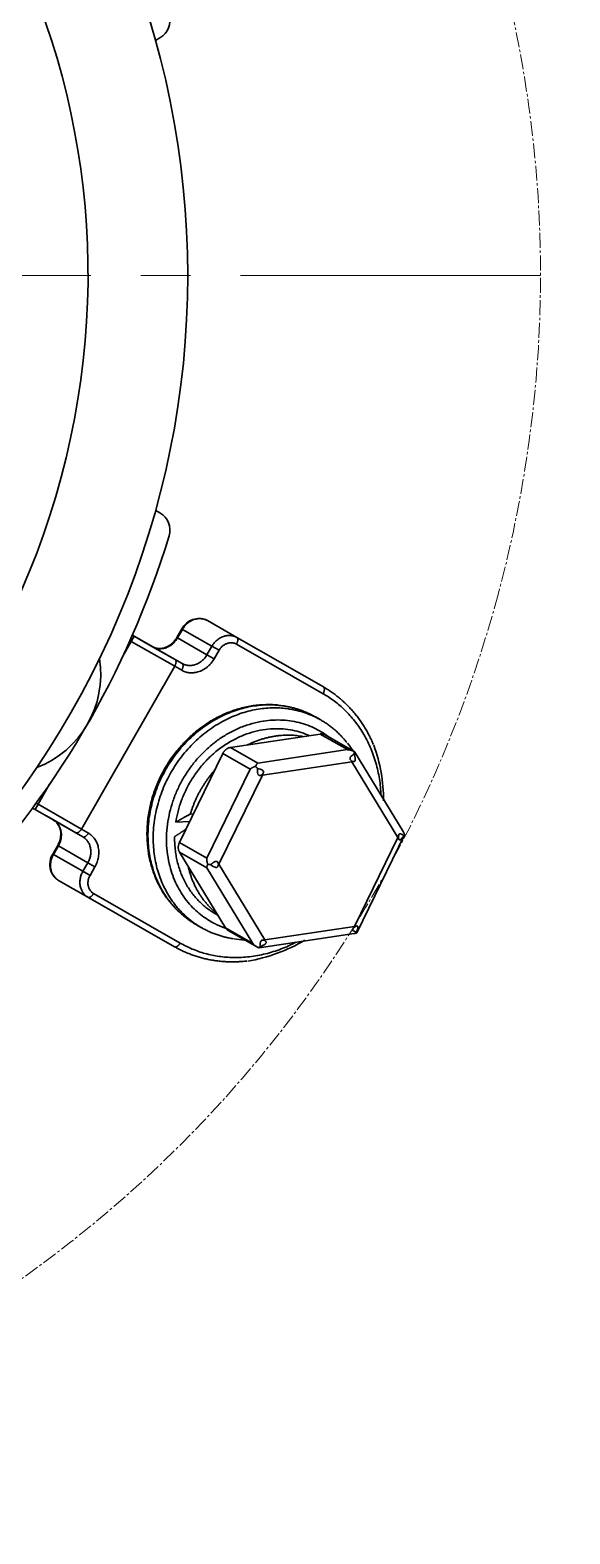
# Model space of a CAD drawing. Header units: millimetres. Extents: x -185079 to -2648, y 85916 to 249201.
# Drawn here: x -53762.3 to -53735.3, y 133746 to 133821.3 of the extents above; entities that cross this region are included whole.
import ezdxf

# ---------------------------------------------------------------- set-up
doc = ezdxf.new("R2010")
doc.units = ezdxf.units.MM
doc.linetypes.add('CENTER2', pattern=[1.125, 0.75, -0.125, 0.125, -0.125])
doc.layers.add('1', color=4, linetype='Continuous')
doc.layers.add('Default', color=7, linetype='Continuous')
doc.layers.add('图层3', color=7, linetype='Continuous', lineweight=35)

msp = doc.modelspace()

# ---------------------------------------------------------------- linework, layer by layer
at = {"layer": '1', "color": 3, "lineweight": -3, "ltscale": 2, "extrusion": (-0.004685415688226648, -0.01745240643729063, 0.9998367168639968), "elevation": 1.311263986281119e-08}
msp.add_lwpolyline([(-89340.74435583597, 116693.2017122206), (-79605.60479144276, 119307.2036772036), (-77739.80294518075, 112358.532017356), (-87474.94250957393, 109744.530052373)], close=True, dxfattribs=at)
at = {"layer": '1', "lineweight": -3, "ltscale": 2, "extrusion": (-0.004685415688226648, -0.01745240643729063, 0.9998367168639968), "elevation": 1.311264075806094e-08}
msp.add_lwpolyline([(-87231.2481748564, 109916.2399077064), (-77857.25883072625, 112433.2686984296), (-79666.37327405855, 119170.8235395233), (-89040.36261818874, 116653.7947488001), (-87231.2481748564, 109916.2399077064)], dxfattribs=at)
at = {"layer": 'Default', "color": 1, "linetype": 'CENTER2', "lineweight": 13, "ltscale": 20}
msp.add_line((-53736.76863367204, 133808.9968666206, 2541.687388176155), (-53860.0422157889, 133808.9968666205, 2541.109705874783), dxfattribs=at)
at = {"layer": 'Default', "color": 7, "linetype": 'CENTER2', "lineweight": 13, "extrusion": (-0.004685415688226631, -0.01745240643729066, 0.9998367168639968)}
msp.add_circle((-86653.41111304305, 115310.6741427744, 457.7624739970715), 61.63746783566021, dxfattribs=at)
at = {"layer": '图层3', "extrusion": (-0.004685415688226631, -0.01745240643729066, 0.9998367168639968)}
for p, q in [((-53755.8080839239, 133820.8905002798, 2541.805772296017), (-53756.02085474133, 133820.7676685521, 2541.802631154161)), ((-53756.01892911599, 133797.226064689, 2541.391715442106), (-53755.80613820411, 133797.1032329613, 2541.390568559481)), ((-53753.43218942251, 133791.7034098715, 2541.307438015276), (-53751.9571801066, 133790.8589914161, 2541.299610634899)), ((-53757.65749718966, 133789.9255586617, 2541.25660460984), (-53757.23899360634, 133790.6564539516, 2541.271323758146)), ((-53757.23899360634, 133790.6564539516, 2541.271323758146), (-53757.3062624248, 133790.6946454813, 2541.271675167247)), ((-53757.23878267313, 133790.6563336661, 2541.271322647003), (-53757.23899380795, 133790.6564535967, 2541.271323751007)), ((-53757.23899360634, 133790.6564539516, 2541.271323758146), (-53757.09091095125, 133790.9172316946, 2541.276569642667)), ((-53757.23878267582, 133790.6563336676, 2541.271322647017), (-53757.08997805904, 133790.9167020498, 2541.276564769282)), ((-53755.06897309489, 133789.4162149861, 2541.259844177367), (-53757.23878267313, 133790.6563336661, 2541.271322647003)), ((-53757.18455413628, 133790.9703971421, 2541.277058830293), (-53757.09091095125, 133790.9172316946, 2541.276569642667)), ((-53757.09091095125, 133790.9172316946, 2541.276569642667), (-53757.08997805906, 133790.9167020498, 2541.276564769282)), ((-53757.08997805904, 133790.9167020498, 2541.276564769282), (-53755.05025493292, 133789.7510540162, 2541.265776595245)), ((-53756.52565391105, 133790.5956937342, 2541.27360601179), (-53757.08997805904, 133790.9167020498, 2541.276564769282)), ((-53756.52511561439, 133790.595387531, 2541.27360318949), (-53756.52565391105, 133790.5956937342, 2541.27360601179)), ((-53755.05010629847, 133789.7509690755, 2541.265775809112), (-53756.52511561439, 133790.595387531, 2541.27360318949)), ((-53756.17333913119, 133790.3956682012, 2541.271765525567), (-53756.52511561439, 133790.595387531, 2541.27360318949)), ((-53754.71518757218, 133791.2860541204, 2541.294140602177), (-53754.96241687205, 133790.8542806828, 2541.285445324824)), ((-53754.92754385249, 133790.8343164555, 2541.28526026539), (-53754.96241687205, 133790.8542806828, 2541.285445324824)), ((-53754.68031455262, 133791.266089893, 2541.293955542743), (-53754.92754385249, 133790.8343164555, 2541.28526026539)), ((-53754.92754385249, 133790.8343164555, 2541.28526026539), (-53753.45253453656, 133789.9898980001, 2541.277432885012)), ((-53754.68031455262, 133791.266089893, 2541.293955542743), (-53754.71518757218, 133791.2860541204, 2541.294140602177)), ((-53753.2053052367, 133790.4216714376, 2541.286128162365), (-53754.68031455262, 133791.266089893, 2541.293955542743)), ((-53751.9571801066, 133790.8589914161, 2541.299610634899), (-53747.62309036295, 133788.3777966686, 2541.276611072355)), ((-53754.69832981527, 133789.5512497458, 2541.263938145189), (-53756.17333913119, 133790.3956682012, 2541.271765525567)), ((-53753.45253453656, 133789.9898980001, 2541.277432885012), (-53753.2053052367, 133790.4216714376, 2541.286128162365)), ((-53753.09696391367, 133789.7863396951, 2541.275545990817), (-53753.45253453656, 133789.9898980001, 2541.277432885012)), ((-53752.84973461382, 133790.2181131326, 2541.28424126817), (-53753.2053052367, 133790.4216714376, 2541.286128162365)), ((-53752.84973461382, 133790.2181131326, 2541.28424126817), (-53753.09696391367, 133789.7863396951, 2541.275545990817)), ((-53747.6419572791, 133788.0430423701, 2541.270679436399), (-53751.97604702273, 133790.5242371175, 2541.293678998943)), ((-53755.06897309489, 133789.4162149861, 2541.259844177367), (-53759.73892815688, 133781.2603752399, 2541.09559764788)), ((-53755.0682742592, 133789.4158162943, 2541.259840492969), (-53755.06897309489, 133789.4162149861, 2541.259844177367)), ((-53754.716497776, 133789.2160969645, 2541.258002829047), (-53755.0682742592, 133789.4158162943, 2541.259840492969)), ((-53755.05025493292, 133789.7510540162, 2541.265776595245), (-53755.05010629847, 133789.7509690755, 2541.265775809112)), ((-53755.05010629847, 133789.7509690755, 2541.265775809112), (-53754.69832981527, 133789.5512497458, 2541.263938145189)), ((-53747.76080757062, 133786.7288610129, 2541.247183109647), (-53748.02110333226, 133786.8778760345, 2541.248564412067)), ((-53752.27085100154, 133785.3486704222, 2541.201956649534), (-53747.79236814328, 133786.0217448418, 2541.234692316892)), ((-53752.27085100154, 133785.3486704222, 2541.201956649534), (-53750.90429825296, 133784.5663415591, 2541.194704811831)), ((-53746.4258153947, 133785.2394159786, 2541.227440479189), (-53747.79236814328, 133786.0217448418, 2541.234692316892)), ((-53746.07634444832, 133785.1401360486, 2541.227345206597), (-53747.53658330719, 133785.9760986615, 2541.235094205106)), ((-53754.83239371455, 133780.5848906295, 2541.106799798491), (-53752.65711879174, 133785.0503644515, 2541.194939521547)), ((-53751.29056604318, 133784.2680355883, 2541.187687683844), (-53752.65711879174, 133785.0503644515, 2541.194939521547)), ((-53750.90429825296, 133784.5663415591, 2541.194704811831), (-53746.4258153947, 133785.2394159786, 2541.227440479189)), ((-53746.20147541886, 133784.6358459675, 2541.217956307478), (-53750.67995827712, 133783.962771548, 2541.185220640119)), ((-53743.8982674834, 133780.8434465651, 2541.162552251781), (-53746.20147541886, 133784.6358459675, 2541.217956307478)), ((-53743.63187383382, 133781.134760491, 2541.168885579927), (-53746.04714799669, 133785.1116850886, 2541.226985407643)), ((-53753.46584096597, 133779.8025617664, 2541.099547960788), (-53751.29056604318, 133784.2680355883, 2541.187687683844)), ((-53750.67995827712, 133783.962771548, 2541.185220640119), (-53752.85523319992, 133779.497297726, 2541.097080917064)), ((-53761.90717033931, 133782.5037199669, 2541.107139774095), (-53761.32832987302, 133783.5146354937, 2541.127498115118)), ((-53762.05711496627, 133782.244008172, 2541.101903770435), (-53762.18160322778, 133782.3158679526, 2541.102574726834)), ((-53762.05711496627, 133782.244008172, 2541.101903770435), (-53761.90717034057, 133782.5037199676, 2541.107139774102)), ((-53762.05618588661, 133782.2434718687, 2541.101898762959), (-53761.90696040585, 133782.5035979435, 2541.10713862793)), ((-53762.00349792825, 133782.5593242463, 2541.107658952555), (-53761.90717033931, 133782.5037199669, 2541.107139774095)), ((-53761.90717013532, 133782.5037203204, 2541.107139781221), (-53761.9069598117, 133782.5035989731, 2541.107138648686)), ((-53761.90696040585, 133782.5035979435, 2541.10713862793), (-53759.73892815688, 133781.2603752399, 2541.09559764788)), ((-53762.05618588661, 133782.2434718687, 2541.101898762959), (-53762.05711496627, 133782.244008172, 2541.101903770435)), ((-53760.01823921992, 133781.0747213388, 2541.091048109242), (-53762.05618588661, 133782.2434718687, 2541.101898762959)), ((-53762.05618588661, 133782.2434718687, 2541.101898762959), (-53761.49363663474, 133781.9193637871, 2541.09887758077)), ((-53761.49363663474, 133781.9193637871, 2541.09887758077), (-53761.49310003085, 133781.9190546275, 2541.098874698933)), ((-53760.01809071493, 133781.0746361721, 2541.091047318556), (-53761.49310003085, 133781.9190546275, 2541.098874698933)), ((-53761.49310003085, 133781.9190546275, 2541.098874698933), (-53761.14276118569, 133781.7168245358, 2541.096986471985)), ((-53761.14276118569, 133781.7168245358, 2541.096986471985), (-53759.66775186977, 133780.8724060804, 2541.089159091608)), ((-53755.01053216325, 133781.605560861, 2541.123781070282), (-53754.32142857525, 133781.6338161835, 2541.127503538233)), ((-53754.13360697911, 133782.0193823536, 2541.135113860631), (-53754.28313320282, 133782.013251328, 2541.134306135079)), ((-53760.01809071493, 133781.0746361721, 2541.091047318556), (-53760.01823921992, 133781.0747213388, 2541.091048109242)), ((-53759.66775186977, 133780.8724060804, 2541.089159091608), (-53760.01809071493, 133781.0746361721, 2541.091047318556)), ((-53759.73892815688, 133781.2603752399, 2541.09559764788), (-53759.73823051144, 133781.2599744694, 2541.095593921621)), ((-53759.73823051144, 133781.2599744694, 2541.095593921621), (-53759.38789166627, 133781.0577443777, 2541.093705694673)), ((-53746.0735424062, 133776.3779727431, 2541.074412528725), (-53743.8982674834, 133780.8434465651, 2541.162552251781)), ((-53745.95015694363, 133776.059257904, 2541.069427486023), (-53743.55664462203, 133780.9727364269, 2541.166409946008)), ((-53760.92526614061, 133780.4404667554, 2541.07572654055), (-53761.17249544047, 133780.0086933179, 2541.067031263197)), ((-53760.89039312104, 133780.4205025281, 2541.075541481116), (-53761.13762242091, 133779.9887290906, 2541.066846203764)), ((-53760.92525718185, 133780.4404616267, 2541.075726493009), (-53760.89039312104, 133780.4205025281, 2541.075541481116)), ((-53759.41538380513, 133779.5760840726, 2541.067714100739), (-53760.89039312104, 133780.4205025281, 2541.075541481116)), ((-53754.83239371455, 133780.5848906295, 2541.106799798491), (-53753.46584096597, 133779.8025617664, 2541.099547960788)), ((-53752.52175893794, 133776.3131004006, 2541.043062656432), (-53754.82496687339, 133780.105499803, 2541.09846671213)), ((-53753.45841412482, 133779.3231709399, 2541.091214874427), (-53754.82496687339, 133780.105499803, 2541.09846671213)), ((-53761.17249544047, 133780.0086933179, 2541.067031263197), (-53761.13762242091, 133779.9887290906, 2541.066846203764)), ((-53761.13762242091, 133779.9887290906, 2541.066846203764), (-53759.66261310499, 133779.1443106351, 2541.059018823386)), ((-53759.66261310499, 133779.1443106351, 2541.059018823386), (-53759.41538380513, 133779.5760840726, 2541.067714100739)), ((-53759.41538380513, 133779.5760840726, 2541.067714100739), (-53759.05981318224, 133779.3725257677, 2541.065827206543)), ((-53759.05981318224, 133779.3725257677, 2541.065827206543), (-53759.3070424821, 133778.9407523301, 2541.05713192919)), ((-53751.15520618936, 133775.5307715375, 2541.035810818729), (-53753.45841412482, 133779.3231709399, 2541.091214874427)), ((-53752.85523319992, 133779.497297726, 2541.097080917064), (-53750.55202526446, 133775.7048983236, 2541.041676861367)), ((-53759.40791995462, 133777.8466520286, 2541.037561397615), (-53760.88292927053, 133778.6910704841, 2541.045388777992)), ((-53759.66261310499, 133779.1443106351, 2541.059018823386), (-53759.3070424821, 133778.9407523301, 2541.05713192919)), ((-53755.07383021098, 133775.3654572812, 2541.014561835071), (-53759.40791995462, 133777.8466520286, 2541.037561397615)), ((-53759.12875727684, 133778.0323913056, 2541.042111731151), (-53754.79466753321, 133775.5511965581, 2541.019112168607)), ((-53753.98169521067, 133776.4680045245, 2541.03892502224), (-53753.72139944904, 133776.318989503, 2541.03754371982)), ((-53753.03260612397, 133777.0189251462, 2541.052989086165), (-53752.90661817349, 133776.9467991268, 2541.052320510312)), ((-53752.52175893794, 133776.3131004006, 2541.043062656432), (-53751.15520618936, 133775.5307715375, 2541.035810818729)), ((-53750.55202526446, 133775.7048983236, 2541.041676861367), (-53746.0735424062, 133776.3779727431, 2541.074412528725)), ((-53752.38384914266, 133776.1776617251, 2541.041344809843), (-53750.9236102838, 133775.3416991122, 2541.033595811334)), ((-53750.83427464483, 133775.3138209282, 2541.033527833441), (-53746.07643168653, 133776.0288805788, 2541.068305495734))]:
    msp.add_line(p, q, dxfattribs=at)
msp.add_circle((-86653.41111304305, 115310.6741427744, 457.7624739970715), 38.99160719999999, dxfattribs=at)
for centre, radius, start, end in [((-86653.41111304305, 115310.6741427744, 457.7624739970715), 43.99053119999999, 329.507595277801, 60.55257090599214), ((-86616.06177042302, 115333.9162046689, 457.7624739970715), 0.9997847999998849, 315.0300830928002, 31.89352430405083), ((-86609.4431004491, 115309.2667679854, 457.7624739970715), 0.9997847999998885, 358.1666418780884, 75.03008309177068), ((-86653.41111304305, 115310.6741427744, 457.7624739970715), 44.99031600000001, 330.8810785830602, 358.1666418788122), ((-86605.6881115956, 115304.6967317059, 457.762473997072), 0.9558588618540407, 78.1595266843461, 167.9436343248383), ((-86614.7769654681, 115300.3438922804, 457.7624739970715), 4.998923999999962, 306.0623273416519, 23.99783884207228), ((-86602.48163096048, 115297.0851902077, 457.7624739970715), 8.13160669646279, 15.12242422976114, 35.08272070324915), ((-86597.98732333625, 115300.9339447783, 457.7624739970715), 1.335577787626161, 349.057291661841, 350.3053064541153), ((-86609.0247980997, 115292.0406932521, 457.762473997072), 0.9548527799923412, 162.4662120223686, 252.370668091919), ((-86600.46029793622, 115294.8535138423, 457.762473997072), 4.293945316268812, 275.1813122813034, 282.2955351481324), ((-86602.48163096048, 115297.0851902077, 457.7624739970715), 8.13160669646279, 294.4094838874418, 316.0088240296757)]:
    msp.add_arc(centre, radius, start, end, dxfattribs=at)
at = {"layer": '图层3'}
for points, weights in [([(-53753.43218942251, 133791.7034098715, 2541.307438015276), (-53754.18359856275, 133792.1335791855, 2541.311425491895), (-53754.68031455263, 133791.266089893, 2541.293955542743)], [1, 0.7071067811864479, 1]), ([(-53756.17333913119, 133790.3956682012, 2541.271765525567), (-53755.42272365409, 133789.9695100379, 2541.267844345364), (-53754.92754385249, 133790.8343164555, 2541.28526026539)], [1, 0.7082010561002636, 1]), ([(-53751.9571801066, 133790.8589914161, 2541.299610634898), (-53752.70858924683, 133791.2891607301, 2541.303598111518), (-53753.2053052367, 133790.4216714376, 2541.286128162365)], [1, 0.7071067811866183, 1]), ([(-53751.97604702274, 133790.5242371175, 2541.293678998943), (-53752.5020334209, 133790.8253556374, 2541.296470232576), (-53752.84973461382, 133790.2181131326, 2541.28424126817)], [1, 0.7071067811864582, 1]), ([(-53751.97604702274, 133790.5242371175, 2541.293678998943), (-53751.82703222578, 133790.7844839053, 2541.298919983689), (-53751.9571801066, 133790.8589914161, 2541.299610634898)], [1, 0.7071067811863755, 1]), ([(-53754.69832981528, 133789.5512497458, 2541.263938145189), (-53753.94771433817, 133789.1250915825, 2541.260016964986), (-53753.45253453656, 133789.9898980001, 2541.277432885012)], [1, 0.7082010560985746, 1]), ([(-53755.06897309488, 133789.4162149861, 2541.259844177367), (-53754.92010717712, 133789.6765465864, 2541.265085944863), (-53755.05025493285, 133789.7510540161, 2541.265776595244)], [1, 0.7071071324126434, 1]), ([(-53755.06827425919, 133789.4158162943, 2541.259840492969), (-53754.91995841766, 133789.6764615648, 2541.265085157901), (-53755.05010629846, 133789.7509690755, 2541.265775809112)], [1, 0.7071067812098546, 1]), ([(-53754.716497776, 133789.2160969645, 2541.258002829047), (-53753.74069765575, 133788.6620913522, 2541.252905294783), (-53753.09696391367, 133789.7863396951, 2541.275545990817)], [1, 0.7082010560997261, 1]), ([(-53754.716497776, 133789.2160969645, 2541.258002829047), (-53754.56818193445, 133789.476742235, 2541.26324749398), (-53754.69832981528, 133789.5512497458, 2541.263938145189)], [1, 0.7071067811802247, 1]), ([(-53747.64195727911, 133788.0430423701, 2541.270679436399), (-53747.49294248215, 133788.3032891578, 2541.275920421145), (-53747.62309036296, 133788.3777966686, 2541.276611072355)], [1, 0.707106781186327, 1]), ([(-53745.12134810113, 133785.4921942482, 2541.23796575841), (-53745.91517410854, 133787.4000428402, 2541.267547732868), (-53747.62309036296, 133788.3777966686, 2541.276611072355)], [1, 0.9570164761149803, 1]), ([(-53744.73908450544, 133782.957863401, 2541.195519719544), (-53744.88296334058, 133786.463563939, 2541.256038379706), (-53747.64195727911, 133788.0430423701, 2541.270679436399)], [1, 0.8908474803153432, 1]), ([(-53749.66336550366, 133787.436306408, 2541.250616019963), (-53753.3874234351, 133787.9572947399, 2541.242258395965), (-53755.50849972562, 133784.2563204535, 2541.167717193057)], [1, 0.8149168024739611, 1]), ([(-53749.3735801253, 133787.2830713415, 2541.249299249254), (-53753.12140299318, 133787.8314232961, 2541.241307897522), (-53755.2534422228, 133784.0981492622, 2541.166151519916)], [1, 0.8127683339206092, 1]), ([(-53748.02110333226, 133786.8778760345, 2541.248564412067), (-53748.78090962064, 133787.312852577, 2541.252596449538), (-53749.66336550366, 133787.436306408, 2541.250616019963)], [1, 0.9860944725923496, 1]), ([(-53747.76080757062, 133786.7288610129, 2541.247183109647), (-53748.50755449419, 133787.156361285, 2541.251145845444), (-53749.3735801253, 133787.2830713415, 2541.249299249254)], [1, 0.9865588631331683, 1]), ([(-53748.32907231448, 133785.9410831847, 2541.230769254155), (-53753.95082649232, 133788.4993417855, 2541.249079757604), (-53755.01053216325, 133781.605560861, 2541.123781070282)], [1, 0.5782088800009519, 1]), ([(-53747.30289867074, 133785.8423180693, 2541.233854119015), (-53751.30719105675, 133788.9668650121, 2541.269629049269), (-53754.4800528255, 133784.056253726, 2541.169044465175)], [1, 0.6848898758894609, 1]), ([(-53746.44544472267, 133785.5924854619, 2541.233511411031), (-53746.99935051849, 133786.2929394354, 2541.243142312125), (-53747.76080757062, 133786.7288610129, 2541.247183109647)], [1, 0.9860352455134763, 1]), ([(-53752.27085100154, 133785.3486704223, 2541.201956649534), (-53752.5308384754, 133785.3095967172, 2541.200056259663), (-53752.65711879174, 133785.0503644515, 2541.194939521547)], [1, 0.8660254037849274, 1]), ([(-53748.63618871685, 133785.894926439, 2541.228524373309), (-53750.03902839252, 133786.164080713, 2541.226648569781), (-53751.42703042797, 133785.475488825, 2541.208124593116)], [1, 0.9517704932680338, 1]), ([(-53747.53658330719, 133785.9760986615, 2541.235094205106), (-53747.6529243007, 133786.0427019575, 2541.23571158779), (-53747.79236814328, 133786.0217448418, 2541.234692316892)], [1, 0.9552489088644792, 1]), ([(-53750.90429825296, 133784.5663415591, 2541.194704811831), (-53750.96683716022, 133784.5149336773, 2541.193514405432), (-53751.0200024346, 133784.4061869532, 2541.19136706137)], [1, 0.9659258262882168, 1]), ([(-53746.09120806229, 133785.1469390151, 2541.227394300539), (-53746.2470330889, 133785.224276436, 2541.228014020807), (-53746.4258153947, 133785.2394159786, 2541.227440479189)], [1, 0.9659258262891659, 1]), ([(-53746.08769741678, 133785.0203908416, 2541.225201821221), (-53746.08184290554, 133785.0911522401, 2541.226464414885), (-53746.09120806229, 133785.1469390151, 2541.227394300539)], [1, 0.9886295588961832, 1]), ([(-53746.04714799669, 133785.1116850886, 2541.226985407643), (-53746.06228207889, 133785.1366044558, 2541.227349460546), (-53746.09120806229, 133785.1469390151, 2541.227394300539)], [1, 0.9902702378699068, 1]), ([(-53755.50849972562, 133784.2563204535, 2541.167717193057), (-53757.62957601614, 133780.5553461672, 2541.093175990149), (-53755.29770258535, 133777.6051953098, 2541.052607930609)], [1, 0.8149168024739735, 1]), ([(-53755.2534422228, 133784.0981492622, 2541.166151519916), (-53757.38548145242, 133780.3648752283, 2541.090995142311), (-53755.00721546997, 133777.418382054, 2541.050708332458)], [1, 0.8127683339206185, 1]), ([(-53754.4800528255, 133784.056253726, 2541.169044465175), (-53757.65291459425, 133779.14564244, 2541.068459881081), (-53753.25612831941, 133776.6285549646, 2541.045127609047)], [1, 0.6848898758895119, 1]), ([(-53753.06697672603, 133784.2089949965, 2541.178332533418), (-53753.9198034462, 133783.2451472513, 2541.157511823461), (-53754.28313320282, 133782.013251328, 2541.134306135079)], [1, 0.9686012516904395, 1]), ([(-53751.0200024346, 133784.4061869532, 2541.19136706137), (-53751.17383744512, 133784.3550719894, 2541.189753937877), (-53751.29056604317, 133784.2680355883, 2541.187687683844)], [1, 0.9659258262863255, 1]), ([(-53750.91882688849, 133784.2943169082, 2541.189888467937), (-53750.97109292843, 133784.356343327, 2541.190726226877), (-53751.0200024346, 133784.4061869532, 2541.19136706137)], [1, 0.9886295588832996, 1]), ([(-53760.89039312105, 133780.4205025281, 2541.075541481116), (-53760.39521331945, 133781.2853089457, 2541.092957401142), (-53761.14276118568, 133781.7168245358, 2541.096986471985)], [1, 0.7082010561036131, 1]), ([(-53754.28313320282, 133782.013251328, 2541.134306135079), (-53754.66856286451, 133781.8107478658, 2541.128965192082), (-53755.01053216325, 133781.605560861, 2541.123781070282)], [1, 0.9971670478286347, 1]), ([(-53760.0182392199, 133781.0747213388, 2541.091048109241), (-53759.88809147243, 133781.0002138948, 2541.090357458574), (-53759.73892815703, 133781.26037524, 2541.095597647881)], [1, 0.7071071323167456, 1]), ([(-53760.01809071492, 133781.0746361721, 2541.091047318555), (-53759.8879428341, 133781.0001286613, 2541.090356667346), (-53759.73823051144, 133781.2599744694, 2541.095593921621)], [1, 0.7071067812041878, 1]), ([(-53759.66775186975, 133780.8724060804, 2541.089159091607), (-53759.53760398894, 133780.7978985696, 2541.088468440398), (-53759.38789166627, 133781.0577443777, 2541.093705694673)], [1, 0.7071067812300197, 1]), ([(-53759.41538380513, 133779.5760840726, 2541.067714100739), (-53758.92020400352, 133780.4408904903, 2541.085130020765), (-53759.66775186978, 133780.8724060804, 2541.089159091608)], [1, 0.708201056095914, 1]), ([(-53759.05981318224, 133779.3725257677, 2541.065827206543), (-53758.41607944015, 133780.4967741105, 2541.088467902577), (-53759.38789166628, 133781.0577443777, 2541.093705694673)], [1, 0.7082010560964496, 1]), ([(-53754.5116156261, 133781.2433941325, 2541.119797370237), (-53754.81243741911, 133781.0604266033, 2541.115193919738), (-53755.07229058975, 133780.8791731419, 2541.110812375108)], [1, 0.997745714739124, 1]), ([(-53755.07229058975, 133780.8791731419, 2541.110812375108), (-53755.11495967418, 133778.211038138, 2541.064039438961), (-53753.03260612397, 133777.0189251462, 2541.052989086165)], [1, 0.8766725978598532, 1]), ([(-53743.5564125367, 133780.9732137997, 2541.166419366266), (-53743.58385412423, 133781.0556925462, 2541.167730457707), (-53743.63187383382, 133781.134760491, 2541.168885579927)], [1, 0.990270237871321, 1]), ([(-53743.60312929659, 133780.9293687028, 2541.165435115664), (-53743.56738436957, 133780.9509133574, 2541.165978690331), (-53743.5564125367, 133780.9732137997, 2541.166419366266)], [1, 0.9886295588924028, 1]), ([(-53754.83239371455, 133780.5848906295, 2541.106799798491), (-53754.9586740309, 133780.3256583638, 2541.101683060375), (-53754.82496687339, 133780.105499803, 2541.098466712129)], [1, 0.8660254037842575, 1]), ([(-53761.13762242091, 133779.9887290906, 2541.066846203764), (-53761.63433841077, 133779.1212397981, 2541.049376254611), (-53760.88292927054, 133778.6910704841, 2541.045388777992)], [1, 0.7071067811865236, 1]), ([(-53754.39100423412, 133779.3909487507, 2541.088027667583), (-53754.05921352388, 133777.9113163037, 2541.063755134842), (-53752.95572157721, 133777.0276514529, 2541.053501700978)], [1, 0.9517704932679494, 1]), ([(-53753.46584096598, 133779.8025617664, 2541.099547960788), (-53753.46632616549, 133779.6489779409, 2541.096864841974), (-53753.41400128131, 133779.491709676, 2541.094364887928)], [1, 0.9659258262924889, 1]), ([(-53753.41400128131, 133779.491709676, 2541.094364887928), (-53753.4623461333, 133779.3920731713, 2541.092399154452), (-53753.45841412482, 133779.3231709399, 2541.091214874426)], [1, 0.965925826289593, 1]), ([(-53753.41400128131, 133779.491709676, 2541.094364887928), (-53753.34588441536, 133779.4812955313, 2541.094502314314), (-53753.26538824, 133779.4772208359, 2541.094808409096)], [1, 0.988629558898762, 1]), ([(-53759.66261310499, 133779.1443106351, 2541.059018823386), (-53760.15932909486, 133778.2768213426, 2541.041548874233), (-53759.40791995462, 133777.8466520286, 2541.037561397614)], [1, 0.7071067811865591, 1]), ([(-53759.3070424821, 133778.9407523301, 2541.05713192919), (-53759.65474367501, 133778.3335098254, 2541.044902964784), (-53759.12875727683, 133778.0323913056, 2541.042111731151)], [1, 0.7071067811864906, 1]), ([(-53759.40791995462, 133777.8466520286, 2541.037561397614), (-53759.2777720738, 133777.7721445178, 2541.036870746405), (-53759.12875727683, 133778.0323913056, 2541.042111731151)], [1, 0.7071067811857019, 1]), ([(-53755.29770258535, 133777.6051953098, 2541.052607930609), (-53754.74360798344, 133776.9041869946, 2541.042968238118), (-53753.98169521067, 133776.4680045245, 2541.03892502224)], [1, 0.9860188741405884, 1]), ([(-53755.00721546997, 133777.418382054, 2541.050708332458), (-53753.8940842329, 133776.0392959399, 2541.031852364782), (-53752.14299767783, 133775.7699370167, 2541.035356543966)], [1, 0.9480680258003888, 1]), ([(-53753.25612831941, 133776.6285549646, 2541.045127609047), (-53752.90039630232, 133776.4249042641, 2541.043239858386), (-53752.50971198445, 133776.2944299518, 2541.04279321316)], [1, 0.9963158913113699, 1]), ([(-53752.52175893794, 133776.3131004006, 2541.043062656432), (-53752.46916778127, 133776.2265052356, 2541.04179756728), (-53752.38384914266, 133776.1776617251, 2541.041344809843)], [1, 0.9751714127036741, 1]), ([(-53755.07383021098, 133775.3654572812, 2541.014561835071), (-53754.94368233017, 133775.2909497704, 2541.013871183861), (-53754.79466753321, 133775.5511965581, 2541.019112168606)], [1, 0.7071067811863481, 1]), ([(-53754.79466753321, 133775.5511965581, 2541.019112168606), (-53752.07100013403, 133773.991941987, 2541.004658578025), (-53749.00250386297, 133775.5891190805, 2541.046917242509)], [1, 0.8931958652941339, 1]), ([(-53751.15520618936, 133775.5307715375, 2541.035810818729), (-53751.03503078234, 133775.3953218816, 2541.034009673924), (-53750.87920575572, 133775.3179844606, 2541.033389953655)], [1, 0.9659258262868742, 1]), ([(-53746.07643168653, 133776.0288805788, 2541.068305495733), (-53746.01039723242, 133776.0388049445, 2541.068788177479), (-53745.95041138342, 133776.0587365224, 2541.069417192824)], [1, 0.9945859280371877, 1]), ([(-53745.95041138342, 133776.0587365224, 2541.069417192824), (-53745.94217585649, 133776.0758655617, 2541.069754777768), (-53745.9496906481, 133776.1122726305, 2541.070355056822)], [1, 0.9886295588951541, 1]), ([(-53755.07383021098, 133775.3654572812, 2541.014561835071), (-53753.42719321464, 133774.4227848152, 2541.00582368408), (-53751.45353949469, 133774.6519300106, 2541.019072370553)], [1, 0.9598657691583213, 1]), ([(-53750.87920575572, 133775.3179844606, 2541.033389953655), (-53750.83142587938, 133775.3410566487, 2541.034016589759), (-53750.78082011981, 133775.386198697, 2541.035041703538)], [1, 0.988629558903736, 1]), ([(-53750.87920575572, 133775.3179844606, 2541.033389953655), (-53750.85769870793, 133775.3103005089, 2541.033356614223), (-53750.83427464484, 133775.3138209282, 2541.033527833441)], [1, 0.9945859280239702, 1])]:
    msp.add_rational_spline(points, weights, degree=2, dxfattribs=at)
for points, knots in [([(-53754.96241687205, 133790.8542806828, 2541.285445324824), (-53754.98876856596, 133790.8111897964, 2541.284569673541), (-53755.05878871256, 133790.6993046395, 2541.282288562348), (-53755.22546568471, 133790.5231537651, 2541.278432725201), (-53755.45464461968, 133790.3782285771, 2541.274829044919), (-53755.70147137313, 133790.3029669449, 2541.272358659009), (-53755.93927533017, 133790.3016415297, 2541.271221131194), (-53756.09664832542, 133790.3534930497, 2541.271388734461), (-53756.16537514473, 133790.3912485318, 2541.271725699784), (-53756.17357211485, 133790.395801028, 2541.271766752288)], [0, 0, 0, 0, 0.08581549838839274, 0.2631955536296094, 0.4406450398305807, 0.6184408718902048, 0.7982461429039251, 0.9792625842782116, 1, 1, 1, 1]), ([(-53749.70938396275, 133787.4411297343, 2541.250484561539), (-53749.82207215052, 133787.4594415192, 2541.250276121214), (-53750.11308828319, 133787.5052231769, 2541.249711497564), (-53750.66164704079, 133787.5027664668, 2541.247097969508), (-53751.30292380243, 133787.4304908431, 2541.242831241063), (-53751.94652543802, 133787.274285535, 2541.237088603663), (-53752.57554115174, 133787.0403523426, 2541.230057558364), (-53753.18329228164, 133786.7307187575, 2541.221804792975), (-53753.76061839854, 133786.349940474, 2541.212452755734), (-53754.29949437104, 133785.9032336186, 2541.202130102683), (-53754.79223943783, 133785.3968688735, 2541.19098228363), (-53755.2318819366, 133784.8379325475, 2541.17916566238), (-53755.61218436105, 133784.2342466713, 2541.16684600457), (-53755.92773333756, 133783.5942497945, 2541.154195975296), (-53756.17399937678, 133782.9268863244, 2541.141392927489), (-53756.34739508755, 133782.2415022765, 2541.128616809412), (-53756.44532870881, 133781.547705926, 2541.116047481433), (-53756.46624705352, 133780.8553571969, 2541.103864329572), (-53756.40970839276, 133780.1740764129, 2541.09223734907), (-53756.2763407121, 133779.5144996518, 2541.08134925254), (-53756.06819996356, 133778.8829383602, 2541.071300573339), (-53755.78756253965, 133778.3005024923, 2541.062449123544), (-53755.52739642248, 133777.8725528407, 2541.056198338048), (-53755.36411895462, 133777.6834556806, 2541.053662746343), (-53755.32559631851, 133777.6390746604, 2541.05306858829)], [0, 0, 0, 0, 0.02350353713391656, 0.07123120161941619, 0.1190565843555698, 0.1669899636663913, 0.2150287232758039, 0.2631612856308087, 0.3113716199105258, 0.3596430645916087, 0.4079608316550208, 0.4563131331156071, 0.5046912006492132, 0.5530885583993389, 0.6014988523078224, 0.6499155114649879, 0.6983304908539791, 0.7467323360699559, 0.7951053479429021, 0.8434295557498186, 0.891681956522966, 0.9398393795986739, 0.9878829320880902, 1, 1, 1, 1]), ([(-53746.18902313709, 133784.6621320046, 2541.218473490644), (-53746.17084601393, 133784.6557472589, 2541.218447224557), (-53746.15254283478, 133784.6506746394, 2541.21844445269), (-53746.11534124523, 133784.6460040799, 2541.218537260252), (-53746.09616630644, 133784.6463778318, 2541.218633641419), (-53746.06167270492, 133784.6606676752, 2541.219044717557), (-53746.04715854064, 133784.6761976748, 2541.219383813683), (-53746.03160698462, 133784.7160381202, 2541.220152116286), (-53746.02940937259, 133784.7387888684, 2541.22055953484), (-53746.02975975272, 133784.8060078, 2541.221731216594), (-53746.03843479232, 133784.849722145, 2541.222453608897), (-53746.05984213802, 133784.9362679128, 2541.223863968788), (-53746.07313200495, 133784.9785657292, 2541.224540009306), (-53746.08769741678, 133785.0203908416, 2541.225201821221)], [0, 0, 0, 0, 0.125, 0.125, 0.25, 0.25, 0.375, 0.375, 0.5, 0.5, 0.75, 0.75, 1, 1, 1, 1]), ([(-53750.69371036131, 133783.985119312, 2541.185546281321), (-53750.67746010092, 133784.0000266818, 2541.185882644946), (-53750.66218269213, 133784.0158465948, 2541.186230378288), (-53750.63564868701, 133784.0512911801, 2541.186973415765), (-53750.62419982928, 133784.071185934, 2541.187374335218), (-53750.61451935886, 133784.1148047965, 2541.188181078088), (-53750.61807479016, 133784.1386216186, 2541.188580145435), (-53750.64048416573, 133784.1774088722, 2541.189152172512), (-53750.65737660169, 133784.1926822412, 2541.189339612078), (-53750.71147976915, 133784.2307821837, 2541.189751119121), (-53750.75184000416, 133784.2468922367, 2541.189843188869), (-53750.83433328097, 133784.2745360871, 2541.189939140957), (-53750.8763803645, 133784.2851885972, 2541.189928043016), (-53750.91882688849, 133784.2943169082, 2541.189888467937)], [0, 0, 0, 0, 0.1249999999999989, 0.1249999999999989, 0.2499999999999979, 0.2499999999999979, 0.3749999999999968, 0.3749999999999968, 0.4999999999999958, 0.4999999999999958, 0.7499999999999979, 0.7499999999999979, 1, 1, 1, 1]), ([(-53761.14299369278, 133781.7169581949, 2541.096987715468), (-53761.11092578131, 133781.6967997464, 2541.09678612061), (-53761.02157032973, 133781.6386625085, 2541.096190056013), (-53760.88605866329, 133781.4848169617, 2541.094139674697), (-53760.78659125596, 133781.2446176458, 2541.090413056266), (-53760.75904693131, 133780.9711698711, 2541.085769032883), (-53760.80524973681, 133780.6874934001, 2541.080600872592), (-53760.88093852156, 133780.5292758366, 2541.077484453089), (-53760.92526614061, 133780.4404667554, 2541.07572654055)], [0, 0, 0, 0, 0.083797267515466, 0.2763978004044839, 0.466096137592648, 0.6503712509146652, 0.8312123367020222, 1, 1, 1, 1]), ([(-53743.60312929659, 133780.9293687028, 2541.165435115664), (-53743.62685247842, 133780.9506437977, 2541.165695306784), (-53743.65124640207, 133780.9704911998, 2541.165927433941), (-53743.70256988808, 133781.0043844058, 2541.166278537411), (-53743.72953332204, 133781.019393123, 2541.166414162892), (-53743.77473415896, 133781.0271541483, 2541.166337814284), (-53743.79054906534, 133781.0270954419, 2541.166262678037), (-53743.82195360736, 133781.0131345714, 2541.165871820097), (-53743.83661569449, 133780.997699689, 2541.165533691071), (-53743.86605324878, 133780.9385490199, 2541.164363251261), (-53743.87037242542, 133780.8915288776, 2541.163522262169), (-53743.87233873973, 133780.8475426273, 2541.162745256381)], [0, 0, 0, 0, 0.2500000000000006, 0.2500000000000006, 0.5000000000000012, 0.5000000000000012, 0.6250000000000001, 0.6250000000000001, 0.7499999999999989, 0.7499999999999989, 1, 1, 1, 1]), ([(-53743.87233873973, 133780.8475426273, 2541.162745256381), (-53743.87070974459, 133780.8266480733, 2541.162388170345), (-53743.86821945765, 133780.8062008666, 2541.16204292904), (-53743.85947529032, 133780.7671915263, 2541.161402987746), (-53743.85318892912, 133780.7484206191, 2541.161104795769), (-53743.83276951373, 133780.7213183929, 2541.160727408531), (-53743.81789400183, 133780.7147601063, 2541.160682641295), (-53743.78654454169, 133780.7195273244, 2541.160912763549), (-53743.77077735384, 133780.7288935516, 2541.161150141343), (-53743.7262260602, 133780.76348479, 2541.161962715704), (-53743.70008791614, 133780.7942503651, 2541.162622224783), (-53743.6496037235, 133780.8594437048, 2541.163996769312), (-53743.62596576627, 133780.8939520903, 2541.164709893778), (-53743.60312929659, 133780.9293687028, 2541.165435115664)], [0, 0, 0, 0, 0.1250000000000001, 0.1250000000000001, 0.2500000000000002, 0.2500000000000002, 0.3750000000000003, 0.3750000000000003, 0.5000000000000004, 0.5000000000000004, 0.7500000000000002, 0.7500000000000002, 1, 1, 1, 1]), ([(-53752.88171318817, 133779.4935172421, 2541.096890837734), (-53752.88391939125, 133779.5149692754, 2541.097254949812), (-53752.88744188997, 133779.5361461767, 2541.097608090991), (-53752.89995731063, 133779.5773191772, 2541.098268126755), (-53752.90905142242, 133779.5976233542, 2541.098579924721), (-53752.93826056319, 133779.6294690161, 2541.098998919605), (-53752.95952481247, 133779.6395847251, 2541.099075843783), (-53753.00414904882, 133779.6423461651, 2541.098914928184), (-53753.02657269611, 133779.6367772164, 2541.098712639489), (-53753.08970335759, 133779.6130269053, 2541.098002230016), (-53753.12690969224, 133779.5885833743, 2541.097401206298), (-53753.19870850334, 133779.5358144036, 2541.09614364816), (-53753.23254168213, 133779.5070750017, 2541.095483446132), (-53753.26538824, 133779.4772208359, 2541.094808409096)], [0, 0, 0, 0, 0.125, 0.125, 0.25, 0.25, 0.375, 0.375, 0.5, 0.5, 0.75, 0.75, 1, 1, 1, 1]), ([(-53746.06034156659, 133776.3559405575, 2541.074089812794), (-53746.0771505075, 133776.3413530231, 2541.0737564139), (-53746.0934213731, 133776.3261018476, 2541.073413952501), (-53746.12365105068, 133776.2927729737, 2541.072690526719), (-53746.13783596989, 133776.2744445698, 2541.072304126628), (-53746.15630845965, 133776.2358589931, 2541.071544040059), (-53746.15914233573, 133776.2156999439, 2541.071178878626), (-53746.15005956964, 133776.184541954, 2541.070677571402), (-53746.13983433236, 133776.173085446, 2541.070525512427), (-53746.10448691319, 133776.1457228595, 2541.070213535857), (-53746.07516895665, 133776.1359343284, 2541.070180063782), (-53746.01410143983, 133776.1205563714, 2541.070197811026), (-53745.98220628066, 133776.1157156702, 2541.070262781829), (-53745.9496906481, 133776.1122726305, 2541.070355056822)], [0, 0, 0, 0, 0.1250000000000011, 0.1250000000000011, 0.2500000000000021, 0.2500000000000021, 0.3750000000000032, 0.3750000000000032, 0.5000000000000042, 0.5000000000000042, 0.7500000000000021, 0.7500000000000021, 1, 1, 1, 1]), ([(-53750.56502879081, 133775.6789278649, 2541.041162603471), (-53750.58376459457, 133775.685632446, 2541.041191834289), (-53750.60306123045, 133775.691273803, 2541.041199878097), (-53750.64395849246, 133775.698060074, 2541.041126682232), (-53750.66586949273, 133775.6992526721, 2541.041044820427), (-53750.70915511359, 133775.6899961144, 2541.04068040059), (-53750.73005858526, 133775.6781238877, 2541.040375210378), (-53750.75893675077, 133775.6459127059, 2541.039677627628), (-53750.76780156145, 133775.6269788188, 2541.039305589664), (-53750.78620692961, 133775.5704972431, 2541.038233438384), (-53750.78857416849, 133775.5331044201, 2541.037569643754), (-53750.78859258277, 133775.4588245457, 2541.036272983195), (-53750.78545464021, 133775.4223385382, 2541.035650815539), (-53750.78082011981, 133775.386198697, 2541.035041703538)], [0, 0, 0, 0, 0.1249999999999988, 0.1249999999999988, 0.2499999999999977, 0.2499999999999977, 0.3749999999999965, 0.3749999999999965, 0.4999999999999953, 0.4999999999999953, 0.7499999999999977, 0.7499999999999977, 1, 1, 1, 1])]:
    msp.add_open_spline(points, degree=3, knots=knots, dxfattribs=at)
for points, degree in [([(-53746.13427700518, 133785.1748828026, 2541.227680237665), (-53746.21909743594, 133785.30249717, 2541.229510295312), (-53746.30932237834, 133785.4206505358, 2541.231149882231), (-53746.41562448051, 133785.5577889672, 2541.233045517862)], 3), ([(-53746.28923263532, 133784.8017797031, 2541.220441477221), (-53746.29017395782, 133784.7925106964, 2541.220275273123), (-53746.28985852585, 133784.7828396957, 2541.220107941495), (-53746.28816378149, 133784.7735623459, 2541.219953944854)], 3), ([(-53746.2787149949, 133784.8400199659, 2541.221158258385), (-53746.28391621105, 133784.8282115424, 2541.220927765484), (-53746.2878681137, 133784.8152158636, 2541.220682403245), (-53746.28923263532, 133784.8017797031, 2541.220441477221)], 3), ([(-53746.28816378149, 133784.7735623459, 2541.219953944854), (-53746.28646883252, 133784.7642838763, 2541.219799929622), (-53746.28337188243, 133784.7551946176, 2541.219655787148), (-53746.27934585658, 133784.7468741204, 2541.219529417421)], 3), ([(-53746.27934585658, 133784.7468741204, 2541.219529417421), (-53746.27352666981, 133784.7348477379, 2541.219346763589), (-53746.26569696115, 133784.72405221, 2541.219195016311), (-53746.25715960018, 133784.7145658819, 2541.219069437638)], 3), ([(-53746.26005875941, 133784.8727266512, 2541.221816588462), (-53746.2671078586, 133784.8625921699, 2541.221606655138), (-53746.27355959902, 133784.8517243627, 2541.221386720752), (-53746.2787149949, 133784.8400199659, 2541.221158258385)], 3), ([(-53746.19065474352, 133784.9460807875, 2541.223422243506), (-53746.21585391583, 133784.9247059811, 2541.222931052896), (-53746.240305978, 133784.9011252008, 2541.222404857539), (-53746.26005875941, 133784.8727266512, 2541.221816588462)], 3), ([(-53746.25715960018, 133784.7145658819, 2541.219069437638), (-53746.24090517517, 133784.6965047025, 2541.218830346292), (-53746.22173194421, 133784.6822732641, 2541.218671782111), (-53746.20222523325, 133784.6700511978, 2541.218549854785)], 3), ([(-53746.20222523325, 133784.6700511978, 2541.218549854785), (-53746.19786023749, 133784.6673162792, 2541.218522571238), (-53746.19345616403, 133784.6646806829, 2541.218497204512), (-53746.18902313709, 133784.6621320046, 2541.218473490644)], 3), ([(-53746.11356497506, 133785.0035746161, 2541.224787069633), (-53746.14000092466, 133784.9858970939, 2541.224354620306), (-53746.16595918643, 133784.9670284102, 2541.223903617481), (-53746.19065474352, 133784.9460807875, 2541.223422243506)], 3), ([(-53746.08769741678, 133785.0203908416, 2541.225201821221), (-53746.09637188305, 133785.0149026351, 2541.225065373049), (-53746.10499861907, 133785.0093028744, 2541.224927201346), (-53746.11356497506, 133785.0035746161, 2541.224787069633)], 3), ([(-53750.9211890939, 133784.2582432129, 2541.189247722607), (-53750.92320839418, 133784.2211052022, 2541.188590006296), (-53750.92397847464, 133784.1838043935, 2541.187935302373), (-53750.92230766649, 133784.1466202932, 2541.18729407407)], 3), ([(-53750.92230766649, 133784.1466202932, 2541.18729407407), (-53750.92060278563, 133784.1086778995, 2541.186639769232), (-53750.91667065743, 133784.0702578094, 2541.185987563367), (-53750.90600005724, 133784.0338491813, 2541.185402045782)], 3), ([(-53750.91882688849, 133784.2943169082, 2541.189888467937), (-53750.91974024884, 133784.2823030397, 2541.189674482608), (-53750.92053475595, 133784.2702774853, 2541.189460850268), (-53750.9211890939, 133784.2582432129, 2541.189247722607)], 3), ([(-53750.90600005724, 133784.0338491813, 2541.185402045782), (-53750.90219208116, 133784.020856174, 2541.185193094372), (-53750.89743064187, 133784.0080489781, 2541.184991854447), (-53750.89120524698, 133783.99607598, 2541.184812036018)], 3), ([(-53750.89120524698, 133783.99607598, 2541.184812036018), (-53750.88492452184, 133783.9839965678, 2541.184630619394), (-53750.87692759201, 133783.9725014027, 2541.184467443398), (-53750.86699402396, 133783.9633783074, 2541.184354747923)], 3), ([(-53750.86699402396, 133783.9633783074, 2541.184354747923), (-53750.86014129922, 133783.9570846915, 2541.184277004351), (-53750.85219718837, 133783.9518350094, 2541.184222597343), (-53750.84372427618, 133783.9482135058, 2541.184199088668)], 3), ([(-53750.84372427618, 133783.9482135058, 2541.184199088668), (-53750.83525034114, 133783.944591565, 2541.184175577155), (-53750.82606985295, 133783.9425032972, 2541.184182147332), (-53750.81693664804, 133783.9418045188, 2541.184212749825)], 3), ([(-53750.81693664804, 133783.9418045188, 2541.184212749825), (-53750.80373558396, 133783.9407945097, 2541.184256982432), (-53750.79028999057, 133783.9425423988, 2541.184350500767), (-53750.77745995381, 133783.9457733432, 2541.184467021603)], 3), ([(-53750.77745995381, 133783.9457733432, 2541.184467021603), (-53750.7530326312, 133783.9519247925, 2541.18468886758), (-53750.72988597261, 133783.963285152, 2541.184995635), (-53750.70814335923, 133783.9761821282, 2541.185322644846)], 3), ([(-53750.70814335923, 133783.9761821282, 2541.185322644846), (-53750.70327803799, 133783.9790680707, 2541.185395819487), (-53750.69846828669, 133783.9820529447, 2541.185470460595), (-53750.69371036131, 133783.985119312, 2541.185546281321)], 3), ([(-53750.67995827712, 133783.962771548, 2541.185220640119), (-53750.68670079178, 133783.9738735888, 2541.185382832448), (-53750.69371036131, 133783.985119312, 2541.185546281321)], 2), ([(-53743.87233873973, 133780.8475426273, 2541.162745256381), (-53743.88515697094, 133780.8454169534, 2541.162648083648), (-53743.8982674834, 133780.8434465651, 2541.16255225178)], 2), ([(-53753.26538824, 133779.4772208359, 2541.094808409096), (-53753.2562872787, 133779.4699281289, 2541.094723761774), (-53753.24710531627, 133779.462729635, 2541.094641138554), (-53753.23783193469, 133779.4556442628, 2541.094560918306)], 3), ([(-53753.23783193469, 133779.4556442628, 2541.094560918306), (-53753.2092140897, 133779.4337786592, 2541.094313356984), (-53753.17971299482, 133779.4128774625, 2541.094086768698), (-53753.1488374776, 133779.3940595698, 2541.093902985811)], 3), ([(-53753.1488374776, 133779.3940595698, 2541.093902985811), (-53753.11733231756, 133779.3748579249, 2541.09371545505), (-53753.08410344928, 133779.3572451172, 2541.093563735459), (-53753.0484409743, 133779.3462357442, 2541.093538684837)], 3), ([(-53753.0484409743, 133779.3462357442, 2541.093538684837), (-53753.03571424394, 133779.3423068716, 2541.093529745118), (-53753.0225638142, 133779.3392584393, 2541.093538159241), (-53753.00920395301, 133779.3378568528, 2541.093576300916)], 3), ([(-53753.00920395301, 133779.3378568528, 2541.093576300916), (-53752.99572535167, 133779.3364428093, 2541.093614781587), (-53752.98168495217, 133779.3367459355, 2541.093685868584), (-53752.96838668582, 133779.3399139325, 2541.093803484865)], 3), ([(-53752.96838668582, 133779.3399139325, 2541.093803484865), (-53752.95921280608, 133779.3420993921, 2541.093884623082), (-53752.9502218783, 133779.3457408457, 2541.093990318704), (-53752.94222124685, 133779.3506968516, 2541.094114319465)], 3), ([(-53752.94222124685, 133779.3506968516, 2541.094114319465), (-53752.93421964956, 133779.3556534558, 2541.094238335195), (-53752.9270256083, 133779.362018702, 2541.094383154778), (-53752.92097613162, 133779.3691009709, 2541.09453512654)], 3), ([(-53752.92097613162, 133779.3691009709, 2541.09453512654), (-53752.9122322646, 133779.3793376278, 2541.094754785357), (-53752.90555680003, 133779.3912744528, 2541.094994428135), (-53752.90044218137, 133779.4035211766, 2541.095232165868)], 3), ([(-53752.90044218137, 133779.4035211766, 2541.095232165868), (-53752.89070437295, 133779.4268379197, 2541.095684798734), (-53752.88591900127, 133779.4519648931, 2541.096145821619), (-53752.88320982057, 133779.4768129915, 2541.096592247262)], 3), ([(-53752.88320982057, 133779.4768129915, 2541.096592247262), (-53752.88260359011, 133779.4823732237, 2541.096692143449), (-53752.88211013229, 133779.4879434415, 2541.096791685462), (-53752.88171318817, 133779.4935172421, 2541.096890837734)], 3), ([(-53752.85523319992, 133779.497297726, 2541.097080917064), (-53752.86834371238, 133779.4953273376, 2541.096985085197), (-53752.88171318817, 133779.4935172421, 2541.096890837734)], 2), ([(-53746.07354240621, 133776.3779727431, 2541.074412528725), (-53746.06679989154, 133776.3668707023, 2541.074250336396), (-53746.0603415666, 133776.3559405575, 2541.074089812794)], 2), ([(-53746.03849405752, 133776.3702259071, 2541.074441548615), (-53746.04582456496, 133776.3656590322, 2541.074327480559), (-53746.05310887594, 133776.3608767364, 2541.074209868759), (-53746.06034156659, 133776.3559405575, 2541.074089812794)], 3), ([(-53745.97909654266, 133776.4001966187, 2541.075243042573), (-53745.99890104654, 133776.3933216646, 2541.075030230999), (-53746.01902855052, 133776.382352835, 2541.07474444614), (-53746.03849405752, 133776.3702259071, 2541.074441548615)], 3), ([(-53745.94763255196, 133776.4066166391, 2541.075502551628), (-53745.95757077518, 133776.4064190019, 2541.075452529508), (-53745.96838289173, 133776.4039157655, 2541.075358167341), (-53745.97909654266, 133776.4001966187, 2541.075243042573)], 3), ([(-53745.92762758162, 133776.4030902822, 2541.075534745073), (-53745.93351636262, 133776.4056354633, 2541.07555157597), (-53745.94040450834, 133776.4067603801, 2541.075538932584), (-53745.94763255196, 133776.4066166391, 2541.075502551628)], 3), ([(-53745.91284887482, 133776.3915404121, 2541.075402394818), (-53745.91673448209, 133776.3965287766, 2541.075471259343), (-53745.92174580056, 133776.4005481265, 2541.075517934183), (-53745.92762758162, 133776.4030902822, 2541.075534745073)], 3), ([(-53745.91413275059, 133776.2316136459, 2541.072604815607), (-53745.9059930048, 133776.2654132567, 2541.073232940806), (-53745.89958037541, 133776.2994139561, 2541.073856482479), (-53745.89902944538, 133776.3311214022, 2541.074412525844)], 3), ([(-53745.90145698301, 133776.3639503333, 2541.07497418738), (-53745.90348527467, 133776.3743362458, 2541.075145971206), (-53745.90704030093, 133776.3840833321, 2541.075299449602), (-53745.91284887482, 133776.3915404121, 2541.075402394818)], 3), ([(-53745.89902944538, 133776.3311214022, 2541.074412525844), (-53745.89883157385, 133776.3425094197, 2541.074612233874), (-53745.89944607038, 133776.3536534106, 2541.074803875453), (-53745.90145698301, 133776.3639503333, 2541.07497418738)], 3), ([(-53750.55202526446, 133775.7048983236, 2541.041676861367), (-53750.55839326226, 133775.6918258943, 2541.041418837171), (-53750.56502879081, 133775.6789278649, 2541.041162603471)], 2), ([(-53750.55235815592, 133775.6713129244, 2541.041089059617), (-53750.55651134173, 133775.6739265854, 2541.04111521916), (-53750.56073985522, 133775.6764616765, 2541.041139654247), (-53750.56502879081, 133775.6789278649, 2541.041162603471)], 3), ([(-53750.50312405531, 133775.6300615486, 2541.040599726168), (-53750.51624865867, 133775.6463309569, 2541.040822208599), (-53750.53379800152, 133775.6596327462, 2541.04097215535), (-53750.55235815592, 133775.6713129244, 2541.041089059617)], 3), ([(-53750.51471240696, 133775.5235817117, 2541.038686788181), (-53750.5055178707, 133775.5331040254, 2541.03889608987), (-53750.49738283404, 133775.5437049291, 2541.039119253617), (-53750.49201795906, 133775.5548509534, 2541.039338951106)], 3), ([(-53750.48742482376, 133775.6014670246, 2541.040174170853), (-53750.49052003112, 133775.611933974, 2541.040342369438), (-53750.49623058007, 133775.621516318, 2541.040482871046), (-53750.50312405531, 133775.6300615486, 2541.040599726168)], 3), ([(-53750.49201795906, 133775.5548509534, 2541.039338951106), (-53750.48831697153, 133775.5625400975, 2541.039490510586), (-53750.48590790571, 133775.5706513683, 2541.039643384217), (-53750.48515772283, 133775.5785290376, 2541.039784406449)], 3), ([(-53750.48515772283, 133775.5785290376, 2541.039784406449), (-53750.48440744938, 133775.5864076578, 2541.039925445704), (-53750.48528339313, 133775.5942254271, 2541.040057802041), (-53750.48742482376, 133775.6014670246, 2541.040174170853)], 3), ([(-53745.9496906481, 133776.1122726305, 2541.070355056822), (-53745.94764469522, 133776.118239986, 2541.07046880625), (-53745.94563099363, 133776.1242073349, 2541.070582404426), (-53745.94365263646, 133776.1301738356, 2541.070695822164)], 3), ([(-53745.94365263646, 133776.1301738356, 2541.070695822164), (-53745.93241658257, 133776.1640604984, 2541.07133997674), (-53745.92222867066, 133776.1979960178, 2541.071980072336), (-53745.91413275059, 133776.2316136459, 2541.072604815607)], 3), ([(-53750.78082011981, 133775.386198697, 2541.035041703538), (-53750.76946594278, 133775.3901528135, 2541.035163931383), (-53750.7581397397, 133775.3942071738, 2541.035287777919), (-53750.74685065665, 133775.3983767159, 2541.035413461031)], 3), ([(-53750.74685065665, 133775.3983767159, 2541.035413461031), (-53750.7120123157, 133775.411244008, 2541.035801321682), (-53750.67742822677, 133775.4251745481, 2541.036206550131), (-53750.64371436574, 133775.4409593408, 2541.036640066988)], 3), ([(-53750.64371436574, 133775.4409593408, 2541.036640066988), (-53750.60931297968, 133775.457066032, 2541.037082424531), (-53750.57517156172, 133775.4750998163, 2541.037557201723), (-53750.54494059357, 133775.4974997772, 2541.038089866572)], 3), ([(-53750.54494059357, 133775.4974997772, 2541.038089866572), (-53750.53415218415, 133775.5054935651, 2541.03827995663), (-53750.52382594368, 133775.5141432851, 2541.038479330341), (-53750.51471240696, 133775.5235817117, 2541.038686788181)], 3)]:
    msp.add_open_spline(points, degree=degree, dxfattribs=at)

doc.saveas('drawing.dxf')
